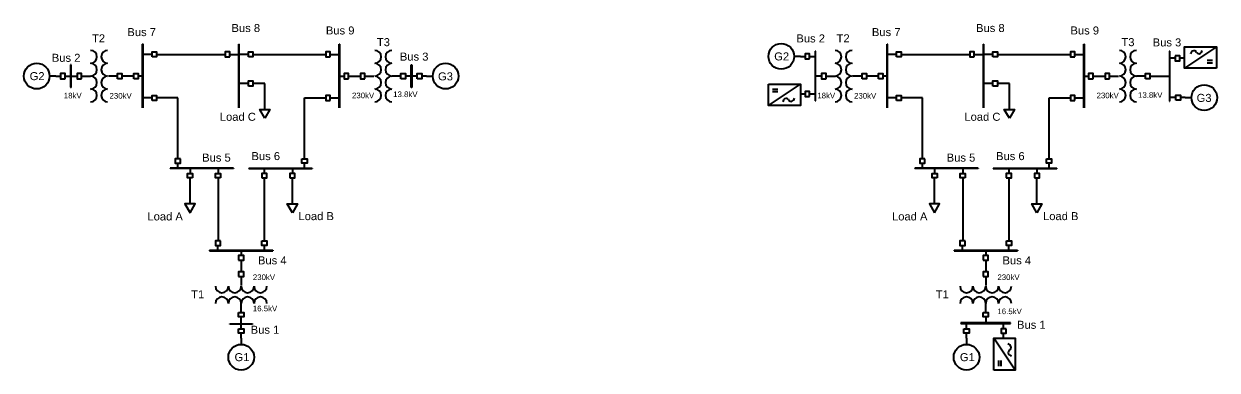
# Model space of a CAD drawing. Header units: millimetres. Extents: x 905 to 8364, y 209 to 3296.
# Drawn here: x 4777 to 8364, y 209 to 1248 of the extents above; entities that cross this region are included whole.
import ezdxf

# ---------------------------------------------------------------- set-up
doc = ezdxf.new("R2010")
doc.units = ezdxf.units.MM
doc.layers.get('0').update_dxf_attribs({"lineweight": 40})
doc.styles.get("Standard").update_dxf_attribs({"font": 'arial.ttf'})

msp = doc.modelspace()

# ---------------------------------------------------------------- linework, layer by layer
for p, q in [((5134.1, 996.1), (5134.1, 1187)), ((5135.7, 1187), (5134.1, 1187)), ((5135.7, 996.1), (5135.7, 1187)), ((5423.4, 996.1), (5423.4, 1187)), ((5423.4, 1187), (5425, 1187)), ((5425, 996.1), (5425, 1187)), ((5725.5, 996.1), (5725.5, 1187)), ((5725.5, 1187), (5727.1, 1187)), ((5727.1, 996.1), (5727.1, 1187)), ((7371.8, 996.1), (7371.8, 1187)), ((7373.4, 1187), (7371.8, 1187)), ((7373.4, 996.1), (7373.4, 1187)), ((7661.1, 996.1), (7661.1, 1187)), ((7661.1, 1187), (7662.7, 1187)), ((7662.7, 996.1), (7662.7, 1187)), ((7963.2, 996.1), (7963.2, 1187)), ((7963.2, 1187), (7964.8, 1187)), ((7964.8, 996.1), (7964.8, 1187)), ((5162.8, 1156.7), (5135.7, 1156.7)), ((5176.2, 1156.7), (5382.9, 1156.7)), ((5396.3, 1156.7), (5423.4, 1156.7)), ((5452.1, 1156.7), (5425, 1156.7)), ((5465.5, 1156.7), (5685, 1156.7)), ((5698.4, 1156.7), (5725.5, 1156.7)), ((7111.3, 1150.8), (7092.4, 1150.8)), ((7111.3, 1150.8), (7125.7, 1150.8)), ((7139.1, 1150.8), (7155.2, 1150.8)), ((7157, 1166.5), (7155.2, 1166.5)), ((7155.2, 1166.3), (7155.2, 1017.2)), ((7157, 1017.2), (7157, 1166.5)), ((7400.5, 1156.7), (7373.4, 1156.7)), ((7413.9, 1156.7), (7620.6, 1156.7)), ((7634, 1156.7), (7661.1, 1156.7)), ((7689.9, 1156.7), (7662.7, 1156.7)), ((7703.2, 1156.7), (7922.7, 1156.7)), ((7936.1, 1156.7), (7963.2, 1156.7)), ((8220.1, 1166.1), (8220.1, 1016.7)), ((8221.9, 1166.1), (8220.1, 1166.1)), ((8221.9, 1017), (8221.9, 1166.1)), ((8361.7, 1179.7), (8265.8, 1115.9)), ((8302.5, 1161.3), (8301.4, 1162.9)), ((4919.3, 1125.5), (4917.5, 1125.5)), ((4917.5, 1125.5), (4917.5, 1058)), ((4919.3, 1057.6), (4919.3, 1125.5)), ((5941.9, 1057.3), (5941.9, 1125.3)), ((5941.9, 1125.3), (5943.7, 1125.3)), ((5943.7, 1125.3), (5943.7, 1057.8)), ((8238, 1145.1), (8221.9, 1145.1)), ((8265.8, 1145.1), (8251.4, 1145.1)), ((8349.9, 1138), (8333.4, 1138)), ((8349.9, 1130.4), (8333.4, 1130.4)), ((4873.6, 1091.6), (4854.7, 1091.6)), ((4873.6, 1091.6), (4888, 1091.6)), ((4901.4, 1091.6), (4937.3, 1091.6)), ((4950.7, 1091.6), (4977.8, 1091.6)), ((5058.7, 1091.6), (5031.6, 1091.6)), ((5107.9, 1091.6), (5072.1, 1091.6)), ((5135.7, 1091.6), (5121.3, 1091.6)), ((5725.5, 1091.6), (5739.9, 1091.6)), ((5753.3, 1091.6), (5789.2, 1091.6)), ((5802.6, 1091.6), (5829.7, 1091.6)), ((5910.6, 1091.6), (5883.5, 1091.6)), ((5959.9, 1091.6), (5924, 1091.6)), ((5987.6, 1091.6), (5973.3, 1091.6)), ((5987.6, 1091.6), (6006.5, 1091.6)), ((7175, 1091.6), (7157, 1091.6)), ((7188.4, 1091.6), (7215.5, 1091.6)), ((7296.4, 1091.6), (7269.3, 1091.6)), ((7345.6, 1091.6), (7309.8, 1091.6)), ((7373.4, 1091.6), (7359, 1091.6)), ((7963.2, 1091.6), (7977.6, 1091.6)), ((7991, 1091.6), (8026.9, 1091.6)), ((8040.3, 1091.6), (8067.4, 1091.6)), ((8148.3, 1091.6), (8121.2, 1091.6)), ((8161.7, 1091.6), (8220.1, 1091.5)), ((4917.5, 1058), (4919.3, 1058)), ((5452.1, 1069.4), (5425, 1069.4)), ((5501.5, 1069.4), (5465.5, 1069.4)), ((5501.5, 991.1), (5501.5, 1069.4)), ((5943.7, 1057.8), (5941.9, 1057.8)), ((7015.5, 1003.5), (7111.3, 1067.4)), ((7027.2, 1052.9), (7043.7, 1052.9)), ((7027.2, 1045.3), (7043.7, 1045.3)), ((7689.9, 1069.4), (7662.7, 1069.4)), ((7739.2, 1069.4), (7703.2, 1069.4)), ((7739.2, 991.1), (7739.2, 1069.4)), ((5162.8, 1026.1), (5135.7, 1026.1)), ((5240.4, 1026.1), (5176.2, 1026.1)), ((5240.4, 843.3), (5240.4, 1026.1)), ((5620.9, 843.3), (5620.9, 1026.1)), ((5620.9, 1026.1), (5685, 1026.1)), ((5698.4, 1026.1), (5725.5, 1026.1)), ((7074.6, 1021.9), (7075.7, 1020.4)), ((7111.3, 1038.2), (7125.7, 1038.2)), ((7139.1, 1038.2), (7155.2, 1038.2)), ((7155.2, 1017.2), (7157, 1017.2)), ((7400.5, 1026.1), (7373.4, 1026.1)), ((7478.1, 1026.1), (7413.9, 1026.1)), ((7478.1, 843.3), (7478.1, 1026.1)), ((7858.6, 843.3), (7858.6, 1026.1)), ((7858.6, 1026.1), (7922.7, 1026.1)), ((7936.1, 1026.1), (7963.2, 1026.1)), ((8220.1, 1016.7), (8221.9, 1016.7)), ((8239.8, 1027), (8221.9, 1027)), ((8267.6, 1027), (8253.2, 1027)), ((8267.6, 1027), (8286.5, 1027)), ((5240.4, 815.5), (5240.4, 829.9)), ((5620.9, 815.5), (5620.9, 829.9)), ((7478.1, 815.5), (7478.1, 829.9)), ((7858.6, 815.5), (7858.6, 829.9)), ((5407.9, 815.5), (5217, 815.5)), ((5217, 815.5), (5217, 813.9)), ((5407.9, 813.9), (5217, 813.9)), ((5276.8, 813.9), (5276.8, 799.5)), ((5361.3, 813.9), (5361.3, 799.5)), ((5407.9, 815.5), (5407.9, 813.9)), ((5453.3, 815.5), (5644.2, 815.5)), ((5453.3, 815.5), (5453.3, 813.9)), ((5453.3, 813.9), (5644.2, 813.9)), ((5500, 813.9), (5500, 799.5)), ((5584.5, 813.9), (5584.5, 799.5)), ((5644.2, 815.5), (5644.2, 813.9)), ((7645.6, 815.5), (7454.7, 815.5)), ((7454.7, 815.5), (7454.7, 813.9)), ((7645.6, 813.9), (7454.7, 813.9)), ((7514.5, 813.9), (7514.5, 799.5)), ((7599, 813.9), (7599, 799.5)), ((7645.6, 815.5), (7645.6, 813.9)), ((7691, 815.5), (7881.9, 815.5)), ((7691, 815.5), (7691, 813.9)), ((7691, 813.9), (7881.9, 813.9)), ((7737.7, 813.9), (7737.7, 799.5)), ((7822.2, 813.9), (7822.2, 799.5)), ((7881.9, 815.5), (7881.9, 813.9)), ((5276.8, 707.8), (5276.8, 786.1)), ((5361.3, 786.1), (5361.3, 596.9)), ((5500, 786.1), (5500, 596.9)), ((5584.5, 707.8), (5584.5, 786.1)), ((7514.5, 707.8), (7514.5, 786.1)), ((7599, 786.1), (7599, 596.9)), ((7737.7, 786.1), (7737.7, 596.9)), ((7822.2, 707.8), (7822.2, 786.1)), ((5360.8, 569.2), (5360.8, 583.6)), ((5500.4, 569.2), (5500.4, 583.6)), ((7598.5, 569.2), (7598.5, 583.6)), ((7738.1, 569.2), (7738.1, 583.6)), ((5335.2, 569.2), (5526.1, 569.2)), ((5335.2, 569.2), (5335.2, 567.6)), ((5335.2, 567.6), (5526.1, 567.6)), ((5430.6, 567.4), (5430.6, 553)), ((5430.6, 539.6), (5430.6, 503.8)), ((5526.1, 569.2), (5526.1, 567.6)), ((7572.9, 569.2), (7763.8, 569.2)), ((7572.9, 569.2), (7572.9, 567.6)), ((7572.9, 567.6), (7763.8, 567.6)), ((7668.3, 567.4), (7668.3, 553)), ((7668.3, 539.6), (7668.3, 503.8)), ((7763.8, 569.2), (7763.8, 567.6)), ((5430.6, 490.4), (5430.6, 463.3)), ((7668.3, 490.4), (7668.3, 463.3)), ((5430.6, 382.3), (5430.6, 409.5)), ((7668.3, 382.3), (7668.3, 409.5)), ((5430.6, 333.1), (5430.6, 369)), ((7668.3, 369), (7668.3, 351)), ((5396.4, 348.5), (5464.4, 348.5)), ((5396.9, 346.8), (5396.9, 348.5)), ((5464.4, 346.8), (5396.9, 346.8)), ((5464.4, 348.5), (5464.4, 346.8)), ((7743, 351), (7593.6, 351)), ((7593.6, 351), (7593.6, 349.2)), ((7593.9, 349.2), (7743, 349.2)), ((7610.5, 333.1), (7610.5, 349.2)), ((7722, 333.1), (7722, 349.2)), ((7743, 349.2), (7743, 351)), ((5430.6, 305.3), (5430.6, 319.7)), ((5430.6, 305.3), (5430.6, 286.4)), ((7610.5, 305.3), (7610.5, 319.7)), ((7610.5, 305.3), (7610.5, 286.4)), ((7756.6, 209.4), (7692.8, 305.3)), ((7722, 305.3), (7722, 319.7)), ((7738.2, 268.6), (7739.8, 269.7)), ((7707.3, 221.2), (7707.3, 237.7)), ((7714.9, 221.2), (7714.9, 237.7))]:
    msp.add_line(p, q)
for points in [[(5162.8, 1149), (5162.8, 1164.3), (5176.2, 1164.3), (5176.2, 1149)], [(5396.3, 1149), (5396.3, 1164.3), (5382.9, 1164.3), (5382.9, 1149)], [(5452.1, 1149), (5452.1, 1164.3), (5465.5, 1164.3), (5465.5, 1149)], [(5698.4, 1149), (5698.4, 1164.3), (5685, 1164.3), (5685, 1149)], [(7139.1, 1143.1), (7139.1, 1158.5), (7125.7, 1158.5), (7125.7, 1143.1)], [(7400.5, 1149), (7400.5, 1164.3), (7413.9, 1164.3), (7413.9, 1149)], [(7634, 1149), (7634, 1164.3), (7620.6, 1164.3), (7620.6, 1149)], [(7689.9, 1149), (7689.9, 1164.3), (7703.2, 1164.3), (7703.2, 1149)], [(7936.1, 1149), (7936.1, 1164.3), (7922.7, 1164.3), (7922.7, 1149)], [(8238, 1152.8), (8238, 1137.5), (8251.4, 1137.5), (8251.4, 1152.8)], [(8361.7, 1115.9), (8265.8, 1115.9), (8265.8, 1179.7), (8361.7, 1179.7)], [(4901.4, 1083.9), (4901.4, 1099.2), (4888, 1099.2), (4888, 1083.9)], [(4950.7, 1083.9), (4950.7, 1099.2), (4937.3, 1099.2), (4937.3, 1083.9)], [(5058.7, 1083.9), (5058.7, 1099.2), (5072.1, 1099.2), (5072.1, 1083.9)], [(5107.9, 1083.9), (5107.9, 1099.2), (5121.3, 1099.2), (5121.3, 1083.9)], [(5452.1, 1061.7), (5452.1, 1077), (5465.5, 1077), (5465.5, 1061.7)], [(5753.3, 1083.9), (5753.3, 1099.2), (5739.9, 1099.2), (5739.9, 1083.9)], [(5802.6, 1083.9), (5802.6, 1099.2), (5789.2, 1099.2), (5789.2, 1083.9)], [(5910.6, 1083.9), (5910.6, 1099.2), (5924, 1099.2), (5924, 1083.9)], [(5959.9, 1083.9), (5959.9, 1099.2), (5973.3, 1099.2), (5973.3, 1083.9)], [(7188.4, 1083.9), (7188.4, 1099.2), (7175, 1099.2), (7175, 1083.9)], [(7296.4, 1083.9), (7296.4, 1099.2), (7309.8, 1099.2), (7309.8, 1083.9)], [(7345.6, 1083.9), (7345.6, 1099.2), (7359, 1099.2), (7359, 1083.9)], [(7689.9, 1061.7), (7689.9, 1077), (7703.2, 1077), (7703.2, 1061.7)], [(7991, 1083.9), (7991, 1099.2), (7977.6, 1099.2), (7977.6, 1083.9)], [(8040.3, 1083.9), (8040.3, 1099.2), (8026.9, 1099.2), (8026.9, 1083.9)], [(8148.3, 1083.9), (8148.3, 1099.2), (8161.7, 1099.2), (8161.7, 1083.9)], [(7015.5, 1067.4), (7111.3, 1067.4), (7111.3, 1003.5), (7015.5, 1003.5)], [(7139.1, 1030.5), (7139.1, 1045.8), (7125.7, 1045.8), (7125.7, 1030.5)], [(5162.8, 1018.4), (5162.8, 1033.7), (5176.2, 1033.7), (5176.2, 1018.4)], [(5698.4, 1018.4), (5698.4, 1033.7), (5685, 1033.7), (5685, 1018.4)], [(7400.5, 1018.4), (7400.5, 1033.7), (7413.9, 1033.7), (7413.9, 1018.4)], [(7936.1, 1018.4), (7936.1, 1033.7), (7922.7, 1033.7), (7922.7, 1018.4)], [(8239.8, 1019.3), (8239.8, 1034.6), (8253.2, 1034.6), (8253.2, 1019.3)], [(5501.5, 964.9), (5486.4, 991.1), (5516.6, 991.1)], [(7739.2, 964.9), (7724.1, 991.1), (7754.3, 991.1)], [(5248, 843.3), (5232.7, 843.3), (5232.7, 829.9), (5248, 829.9)], [(5613.2, 843.3), (5628.5, 843.3), (5628.5, 829.9), (5613.2, 829.9)], [(7485.7, 843.3), (7470.4, 843.3), (7470.4, 829.9), (7485.7, 829.9)], [(7850.9, 843.3), (7866.2, 843.3), (7866.2, 829.9), (7850.9, 829.9)], [(5284.4, 786.1), (5269.1, 786.1), (5269.1, 799.5), (5284.4, 799.5)], [(5368.9, 786.1), (5353.6, 786.1), (5353.6, 799.5), (5368.9, 799.5)], [(5492.3, 786.1), (5507.6, 786.1), (5507.6, 799.5), (5492.3, 799.5)], [(5576.8, 786.1), (5592.1, 786.1), (5592.1, 799.5), (5576.8, 799.5)], [(7522.1, 786.1), (7506.8, 786.1), (7506.8, 799.5), (7522.1, 799.5)], [(7606.6, 786.1), (7591.3, 786.1), (7591.3, 799.5), (7606.6, 799.5)], [(7730, 786.1), (7745.3, 786.1), (7745.3, 799.5), (7730, 799.5)], [(7814.5, 786.1), (7829.8, 786.1), (7829.8, 799.5), (7814.5, 799.5)], [(5276.8, 681.6), (5291.9, 707.8), (5261.6, 707.8)], [(5584.5, 681.6), (5569.3, 707.8), (5599.6, 707.8)], [(7514.5, 681.6), (7529.6, 707.8), (7499.3, 707.8)], [(7822.2, 681.6), (7807.1, 707.8), (7837.3, 707.8)], [(5368.5, 596.9), (5353.2, 596.9), (5353.2, 583.6), (5368.5, 583.6)], [(5492.7, 596.9), (5508.1, 596.9), (5508.1, 583.6), (5492.7, 583.6)], [(7606.2, 596.9), (7590.9, 596.9), (7590.9, 583.6), (7606.2, 583.6)], [(7730.5, 596.9), (7745.8, 596.9), (7745.8, 583.6), (7730.5, 583.6)], [(5423, 539.6), (5438.3, 539.6), (5438.3, 553), (5423, 553)], [(7660.7, 539.6), (7676, 539.6), (7676, 553), (7660.7, 553)], [(5423, 490.4), (5438.3, 490.4), (5438.3, 503.8), (5423, 503.8)], [(7660.7, 490.4), (7676, 490.4), (7676, 503.8), (7660.7, 503.8)], [(5423, 382.3), (5438.3, 382.3), (5438.3, 369), (5423, 369)], [(7660.7, 382.3), (7676, 382.3), (7676, 369), (7660.7, 369)], [(5423, 333.1), (5438.3, 333.1), (5438.3, 319.7), (5423, 319.7)], [(7602.9, 333.1), (7618.2, 333.1), (7618.2, 319.7), (7602.9, 319.7)], [(7729.7, 333.1), (7714.4, 333.1), (7714.4, 319.7), (7729.7, 319.7)], [(7692.8, 209.4), (7692.8, 305.3), (7756.6, 305.3), (7756.6, 209.4)]]:
    msp.add_lwpolyline(points, close=True)
for centre in [(7053.8, 1150.8), (4816.1, 1091.6), (6045.1, 1091.6), (8325.1, 1027), (5430.6, 247.8), (7610.5, 247.8)]:
    msp.add_circle(centre, 38.6)
for centre, radius, start, end in [((4977.8, 1149.5), 19.3, 270, 90), ((5029.1, 1149.5), 19.3, 90, 270), ((5832.1, 1149.5), 19.3, 270, 90), ((5883.5, 1149.5), 19.3, 90, 270), ((7215.5, 1149.5), 19.3, 270, 90), ((7266.8, 1149.5), 19.3, 90, 270), ((8069.8, 1149.5), 19.3, 270, 90), ((8121.2, 1149.5), 19.3, 90, 270), ((8305.5, 1149.3), 24, 143.4707, 158.1846), ((8294, 1158.3), 9.36, 47.0847, 146.0389), ((8294.4, 1161), 7.24, 15.6539, 35.4005), ((8308.9, 1168.2), 9.36, 227.0847, 326.0389), ((8305.5, 1171), 13.7, 324.0089, 349.6909), ((4977.8, 1110.9), 19.3, 270, 90), ((5029.1, 1110.9), 19.3, 90, 270), ((5832.1, 1110.9), 19.3, 270, 90), ((5883.5, 1110.9), 19.3, 90, 270), ((7215.5, 1110.9), 19.3, 270, 90), ((7266.8, 1110.9), 19.3, 90, 270), ((8069.8, 1110.9), 19.3, 270, 90), ((8121.2, 1110.9), 19.3, 90, 270), ((4977.8, 1072.2), 19.3, 270, 90), ((5029.1, 1072.2), 19.3, 90, 270), ((5832.1, 1072.2), 19.3, 270, 90), ((5883.5, 1072.2), 19.3, 90, 270), ((7215.5, 1072.2), 19.3, 270, 90), ((7266.8, 1072.2), 19.3, 90, 270), ((8069.8, 1072.2), 19.3, 270, 90), ((8121.2, 1072.2), 19.3, 90, 270), ((4977.8, 1033.6), 19.3, 270, 90), ((5029.1, 1033.6), 19.3, 90, 270), ((5832.1, 1033.6), 19.3, 270, 90), ((5883.5, 1033.6), 19.3, 90, 270), ((7215.5, 1033.6), 19.3, 270, 90), ((7266.8, 1033.6), 19.3, 90, 270), ((8069.8, 1033.6), 19.3, 270, 90), ((8121.2, 1033.6), 19.3, 90, 270), ((7071.6, 1012.2), 13.7, 144.0089, 169.6909), ((7068.3, 1015.1), 9.36, 47.0847, 146.0389), ((7082.7, 1022.3), 7.24, 195.6539, 215.4005), ((7083.1, 1025), 9.36, 227.0847, 326.0389), ((7071.7, 1034), 24, 323.4707, 338.1846), ((5372.7, 460.8), 19.3, 180, 0), ((5411.3, 460.8), 19.3, 180, 0), ((5449.9, 460.8), 19.3, 180, 0), ((5488.5, 460.8), 19.3, 180, 0), ((7610.4, 460.8), 19.3, 180, 0), ((7649, 460.8), 19.3, 180, 0), ((7687.6, 460.8), 19.3, 180, 0), ((7726.2, 460.8), 19.3, 180, 0), ((5372.7, 409.5), 19.3, 0, 180), ((5411.3, 409.5), 19.3, 0, 180), ((5449.9, 409.5), 19.3, 0, 180), ((5488.5, 409.5), 19.3, 0, 180), ((7610.4, 409.5), 19.3, 0, 180), ((7649, 409.5), 19.3, 0, 180), ((7687.6, 409.5), 19.3, 0, 180), ((7726.2, 409.5), 19.3, 0, 180), ((7726.2, 265.6), 24, 53.4707, 68.1846), ((7745.1, 262.2), 9.36, 137.0847, 236.0389), ((7737.9, 276.7), 7.24, 285.6539, 305.4005), ((7747.9, 265.6), 13.7, 234.0089, 259.6909), ((7735.2, 277.1), 9.36, 317.0847, 56.0389)]:
    msp.add_arc(centre, radius, start, end)

# ---------------------------------------------------------------- texts
for s, height, p in [('Bus 7', 24.05, (5088.5, 1211.7)), ('Bus 8', 24.05, (5401.5, 1223.9)), ('Bus 9', 24.05, (5685.2, 1216.6)), ('Bus 7', 24.05, (7326.2, 1211.7)), ('Bus 8', 24.05, (7639.2, 1223.9)), ('Bus 9', 24.05, (7922.9, 1216.6)), ('T2', 24.05, (4982.3, 1193)), ('T3', 24.05, (5838.5, 1181.5)), ('Bus 2', 24.05, (7099.2, 1192.7)), ('T2', 24.05, (7220, 1193)), ('T3', 24.05, (8076.2, 1181.5)), ('Bus 3', 24.05, (8170, 1180.7)), ('Bus 2', 24.05, (4861.5, 1134.5)), ('Bus 3', 24.05, (5907.5, 1138.1)), ('G2', 24.05, (7032.6, 1138.7)), ('G2', 24.05, (4794.9, 1079.5)), ('G3', 24.05, (6022.2, 1078.8)), ('18kV', 16.84, (4897.6, 1024.7)), ('230kV', 16.84, (5034.9, 1024)), ('230kV', 16.84, (5763.7, 1025.2)), ('13.8kV', 16.84, (5887.4, 1028.6)), ('18kV', 16.84, (7162.1, 1024.7)), ('230kV', 16.84, (7272.6, 1024)), ('230kV', 16.84, (8001.4, 1025.2)), ('13.8kV', 16.84, (8126.1, 1026.4)), ('G3', 24.05, (8302.1, 1014.2)), ('Load C', 24.05, (5366.4, 957.5)), ('Load C', 24.05, (7604.1, 957.5)), ('Bus 6', 24.05, (5461.5, 839.5)), ('Bus 6', 24.05, (7699.3, 839.5)), ('Bus 5', 24.05, (5313.3, 834.9)), ('Bus 5', 24.05, (7551, 834.9)), ('Load A', 24.05, (5148.8, 658.4)), ('Load B', 24.05, (5602.8, 659.3)), ('Load A', 24.05, (7386.6, 658.4)), ('Load B', 24.05, (7840.5, 659.3)), ('Bus 4', 24.05, (5481, 526.5)), ('Bus 4', 24.05, (7718.7, 526.5)), ('230kV', 16.84, (5465.7, 479.5)), ('230kV', 16.84, (7703.4, 479.5)), ('T1', 24.05, (5280.4, 424.6)), ('T1', 24.05, (7518.1, 424.6)), ('16.5kV', 16.84, (5465.7, 385.6)), ('16.5kV', 16.84, (7703.4, 377.1)), ('Bus 1', 24.05, (5459.2, 318.3)), ('Bus 1', 24.05, (7762.3, 333.2)), ('G1', 24.05, (5410.7, 236)), ('G1', 24.05, (7590.6, 236))]:
    msp.add_text(s, height=height).set_placement(p)

doc.saveas('drawing.dxf')
